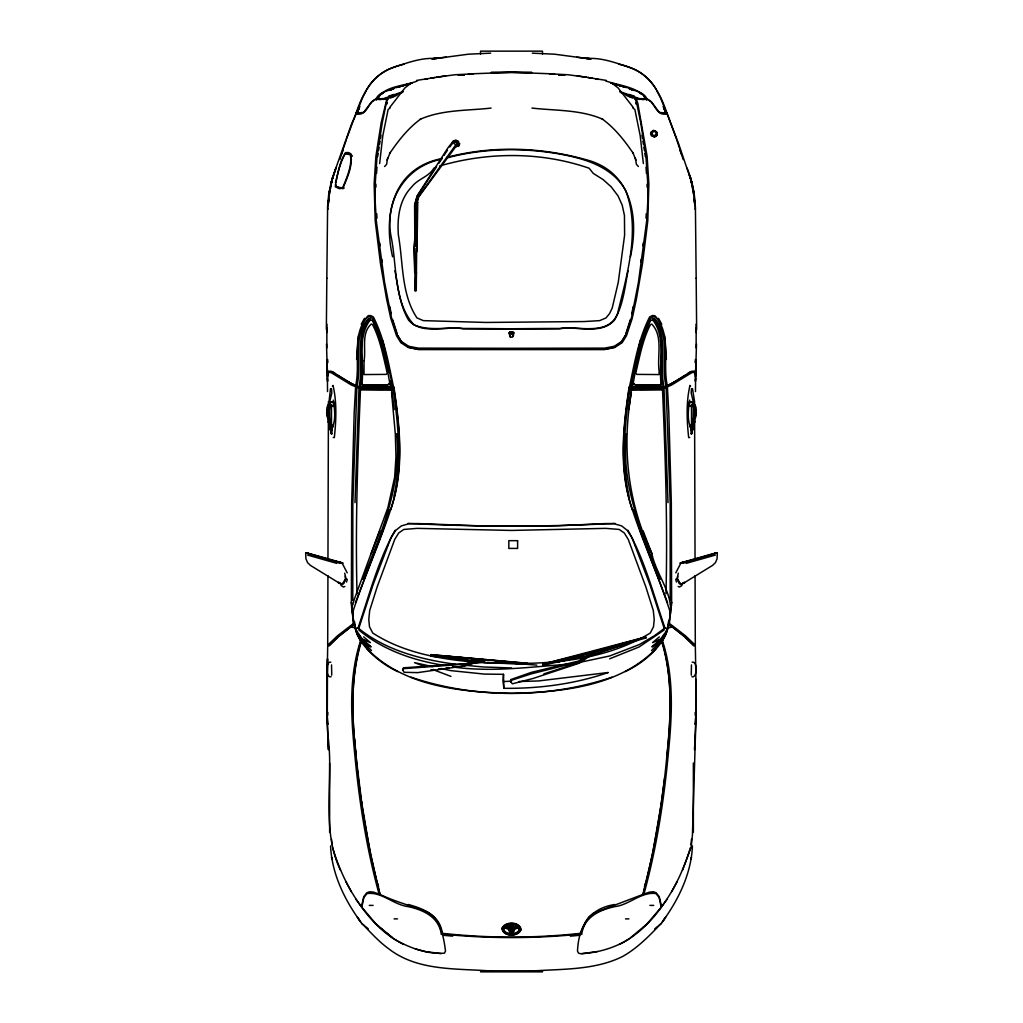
<?xml version="1.0" encoding="UTF-8"?>
<svg xmlns="http://www.w3.org/2000/svg" width="1023" height="1023" viewBox="0 0 1023 1023"><rect width="100%" height="100%" fill="white"/><g stroke="black" fill="none" stroke-linecap="round" stroke-linejoin="round"><path stroke-width="1.5" d="M326.35 329.444L326.836 278.09M327.935 575.757L327.692 645.181L337.462 635.846L353.51 623.493L352.897 610.808M327.961 558.622L328.383 421.77M417 251.632L417.729 202.183L416.63 202.273M691.075 430.568L691.088 428.241L689.873 426.501L693.185 421.233L693.364 407.704L691.996 405.006L688.594 406.195L689.323 402.308L694.566 401.643L692.494 388.625M691.51 406.157L691.522 423.202M694.617 421.77L695.039 558.622M356.285 113.783L351.759 123.489L332.935 176.327L328.754 193.871L327.629 205.597L326.823 278.358M416.361 272.284L415.734 289.381L415.415 288.46M597.266 951.569L581.051 953.781L578.545 953.167L577.496 951.045C578.622 926.608 589.082 908.501 614.785 904.498M650.513 320.557C640.603 341.324 636.613 364.393 632.521 386.911L631.843 387.052L662.06 386.796L662.52 389.686C665.41 457.69 667.712 525.796 665.973 593.851M696.152 332.552L696.177 328.012M416.067 248.32L415.837 263.921M328.038 724.271L327.296 722.941L328.421 749.693L326.759 709.003L327.513 658.838L327.258 722.097L326.964 709.924M670.206 600.463L670.18 502.817L666.114 387.333L671.497 385.096L692.034 372.513L694.719 372.513L695.614 375.096L695.474 391.566M696.152 347.948L696.139 324.125M631.434 389.993L662.52 389.686L661.497 389.354L662.546 386.847M415.811 216.173L417.09 203.935L416.259 290.558L414.89 290.903L415.632 276.466M689.349 175.048L691.727 182.375L678.441 143.297L667.188 113.745C655.884 116.993 655.385 102.274 647.035 98.975L646.51 99.743L645.193 98.911L644.439 96.264M647.048 187.094L647.099 184.114M696.484 344.009L695.512 376.554L696.024 359.661M357.027 593.851C355.288 525.784 357.59 457.69 360.48 389.686L361.017 382.027L362.513 385.108L382.065 385.402L387.397 385.185L389.405 383.894L390.198 380.799L391.182 386.745L393.599 387.295C399.929 427.767 403.983 470.618 390.479 510.119C379.085 544.888 363.497 578.136 352.5 613.058L353.076 616.92M626.408 433.739C620.795 485.017 641.753 533.009 660.206 579.414M691.458 664.899L691.279 674.055A3.542 0.87 -88.9 0 0 691.369 675.206M677.635 578.43L677.674 576.077M671.868 602.534L668.812 624.132L685.525 637.137L695.333 646.472L696.279 699.259L695.742 722.097L696.036 709.924M696.139 705.359L696.279 699.259L695.742 722.097M354.994 502.638L359.009 388.011L351.503 385.096L330.966 372.513L328.281 372.513L327.386 375.096L327.526 391.566M414.839 237.029L414.136 248.244L414.686 272.553M518.981 681.535L538.456 680.96L608.263 672.507C574.785 684.042 539.172 688.709 503.84 688.313L503.495 674.323L484.416 674.093L450.619 670.602L441.591 668.62M691.446 427.985L691.65 433.611L692.814 427.831M414.775 205.393L414.827 233.845M695.96 360.019L695.308 381.144M331.478 423.202L331.49 406.157M695.96 684.681L695.921 679.362L696.241 709.003L692.43 835.241L691.203 847.082L682.482 870.292M326.861 324.125L326.849 347.948M695.116 735.409L694.579 749.693L695.717 722.941L694.962 724.271M360.608 381.336C364.252 361.451 356.221 337.347 368.932 320.02M695.96 714.156L695.001 723.593M714.578 553.341L717.315 552.701L717.072 558.839L715.435 562.624L712.558 565.412L681.868 584.261L679.042 583.046L677.162 578.379L678.275 573.187M330.186 427.831L331.35 433.611L331.554 427.985M670.103 610.808L669.49 623.493L685.538 635.846L695.308 645.181L695.065 575.757M356.886 387.333L352.82 502.817L352.794 600.463M646.024 218.168L646.255 213.756M359.073 386.72C363.792 364.879 354.329 338.242 368.536 319.163L370.505 318.728L368.242 318.946C351.874 336.541 362.308 364.623 356.963 386.042L361.49 388.292L360.48 389.686L391.566 389.993M692.43 845.931C691.318 873.604 678.479 899.754 662.393 921.787L665.589 917.299L661.139 923.705L658.799 925.419M327.667 715.537L327.859 712.443M376.566 173.411L376.95 167.286M415.798 217.95L416.54 203.986M327.424 410.568L328.946 402.308L326.964 407.538L326.682 413.778L330.314 430.312M457.908 657.239L444.455 656.152L444.276 657.38L484.685 662.52L523.929 664.029L523.853 663.109L431.131 654.63L430.913 656.191L453.074 658.07M523.929 664.029L523.853 663.109M695.512 381.234L695.73 378.05M692.673 428.164L691.458 434.2L691.139 428.343C686.753 419.98 688.351 409.098 689.719 400.108M503.495 674.323L503.022 680.896L503.84 688.313M695.116 362.487L695.346 359.521M356.592 359.457L358.485 335.467M687.098 168.143C692.2 180.93 695.167 194.651 695.371 208.423L694.924 209.127M512.83 336.874L512.702 331.887L510.298 331.887L509.006 332.974L510.17 336.874L511.5 337.283L513.405 335.838L513.725 332.667L509.006 332.974M651.728 132.427L652.099 135.228L654.771 136.238L655.909 135.739L656.676 134.64L656.267 132.325L654.029 131.021L652.789 131.596M327.68 207.183L330.224 187.49M518.367 926.953L514.224 928.884L513.214 932.797L511.5 934.14C508.137 933.603 502.05 931.672 504.019 927.132M692.085 430.44L692.315 428.1M666.996 755.601C671.062 717.571 672.917 678.415 662.098 641.268L666.05 633.787L668.812 624.132L684.195 636.472M690.973 844.806L691.51 839.103M630.437 256.786C639.094 217.324 631.702 171.8 586.78 159.895C541.346 147.095 492.626 145.33 446.821 157.363M514.224 928.884L513.393 932.631L511.5 934.127L509.607 932.631L508.776 928.884L504.633 926.953M328.37 203.807L328.843 199.498M328.153 204.766L328.818 198.846M379.635 163.552L382.807 135.675L388.126 109.512L390.044 108.08M394.047 938.961C408.957 947.72 427.013 954.433 444.455 953.167L445.504 951.045C443.611 936.441 440.338 916.493 424.392 910.828C409.584 905.368 394.264 901.289 380.006 894.396L370.428 854.192L361.413 800.996M669.208 624.746L666.114 633.966L662.469 640.871L651.523 650.602L661.421 639.669L667.712 628.045L668.428 621.767M416.732 249.497L417.09 203.935M512.919 929.05L511.5 931.927L510.081 929.05M631.408 392.666C621.626 447.089 627.828 503.124 651.753 553.098C655.692 574.414 674.592 594.516 669.924 616.92M640.897 262.131L641.268 259.151M642.917 245.789L643.288 242.822M695.192 418.228L695.589 415.172M579.772 935.112L585.412 922.209L588.621 917.209L593.289 913.296L642.994 894.396C654.758 848.949 662.648 802.416 666.906 755.601C670.679 717.826 673.236 678.709 661.766 641.945L662.098 641.268L656.293 646.255M661.178 804.078L664.694 777.531M628.761 409.609L631.702 387.538L629.401 387.295C634.439 363.485 638.493 338.894 649.605 317.002L652.265 315.57L654.784 315.672C672.149 334.112 662.188 363.024 667.316 385.62L661.51 388.292M630.13 387.538C624.759 423.343 621.153 460.248 628.966 495.976M689.144 406.029L689.323 402.308M629.094 387.09C623.033 427.614 618.327 470.733 632.521 510.119C643.915 544.888 659.503 578.136 670.5 613.058M414.993 203.909L417.32 196.084L436.233 167.324M632.521 386.911L629.401 387.295C623.071 427.767 619.017 470.618 632.521 510.119M630.769 386.643L640.283 340.621M661.254 803.758L652.623 853.63L642.994 894.396L649.656 892.082L653.454 891.762L656.127 892.759L659.208 896.608L661.587 906.762L646.932 924.025L630.155 938.04M377.628 156.583L378.114 153.54M378.6 150.496L379.085 147.44M379.559 144.396L380.045 141.353M380.53 138.31L381.016 135.266M631.818 386.745L632.802 380.786L633.569 383.651L635.436 384.853L660.116 384.865L661.088 383.702C658.403 363.306 666.254 338.383 653.288 320.608L651.382 319.994L649.567 321.695L646.523 327.705L641.933 341.797M688.594 406.195L689.233 402.32L693.031 402.167M430.913 656.191L431.131 654.63M691.433 388.753L691.216 393.139L693.287 401.796M509.978 928.385L511.5 925.674L513.022 928.385L509.978 928.385L511.5 925.431L513.022 928.385M628.058 270.788C624.784 287.463 623.224 305.289 614.414 320.173C601 335.365 577.42 325.646 559.926 328.779C527.74 329.227 495.541 328.46 463.355 328.473C447.038 326.912 429.455 331.465 413.983 324.841C393.586 302.718 396.962 264.983 391.157 236.965C384.149 201.774 404.839 166.468 440.849 159.396M394.034 495.976C401.847 460.248 398.241 423.343 392.87 387.538L391.016 387.998M444.455 656.152L523.981 663.364M509.173 928.309L509.096 926.544L510.669 923.948L505.937 925.367L505.682 926.953L509.173 928.309L510.797 924.766L513.034 925.713L513.827 928.309L517.318 926.953L517.063 925.367L512.331 923.948L513.904 926.544L513.827 928.309M329.316 194.408L329.866 191.685M330.416 188.961L330.966 186.224M330.506 388.625L329.035 401.745M391.106 389.443L361.503 389.354L360.454 386.847M634.695 371.298L635.296 368.472M631.741 313.716L633.288 306.35M577.778 662.814L609.657 655.973L639.401 644.541L654.49 635.718L664.247 628.48L667.712 628.045L669.528 619.49M634.439 372.282C638.518 353.984 641.843 335.084 650.59 318.306L652.955 316.913L655.411 317.117L658.339 320.058L661.267 325.698M387.691 157.747L386.592 164.358L384.597 166.519M328.754 193.871L332.616 177.286L330.953 183.475M351.132 602.534L353.51 623.493L356.95 633.787L360.902 641.268C350.058 678.415 351.989 717.558 355.966 755.601C360.096 802.48 368.625 848.809 380.006 894.396L373.344 892.082L369.546 891.762L366.873 892.759L363.792 896.608L361.413 906.762L376.068 924.025L392.845 938.04L385.991 932.452M630.283 386.745L631.639 381.131M335.493 182.644C338.37 172.67 339.738 161.429 345.48 152.657L348.063 152.491L350.71 153.731C353.267 165.099 347.181 177.759 342.948 188.219L339.38 188.692L335.314 186.838C336.784 175.675 339.649 163.501 345.301 153.667L350.314 154.78C352.449 165.483 346.81 177.273 342.961 187.196L341.592 187.912L336.516 186.749L335.518 184.421M328.434 401.643L333.767 402.32L329.547 402.384L328.217 407.691L327.846 413.919L328.882 421.591L331.452 430.453M644.439 886.621L645.193 883.744M390.198 380.799L389.431 383.651L387.564 384.853L362.884 384.865L361.912 383.702C364.597 363.306 356.746 338.383 369.712 320.608L371.618 319.994L373.433 321.695L376.477 327.705L381.067 341.797M402.691 92.3L388.229 97.888L387.922 99.039L387.014 98.285L379.981 99.653L375.965 98.975C367.615 102.274 367.116 116.993 355.812 113.745L346.554 138.975M346.516 582.087L347.283 579.223M639.004 352.449L640.245 347.82M338.805 636.472L354.188 624.132L356.886 633.966L360.531 640.871C348.434 678.006 351.042 717.66 354.917 755.907C359.29 802.301 366.605 848.451 378.894 893.424L380.006 894.396M387.026 103.924L387.321 102.863M329.713 401.796L331.784 393.139L331.567 388.753M693.287 426.693L694.809 421.284M330.531 402.499L328.613 413.804L331.043 426.847M691.957 426.847L694.387 413.804L693.965 407.678L692.469 402.499L689.63 402.717M456.092 664.387C421.77 659.656 386.246 650.641 358.753 628.48L372.986 584.913L391.029 537.599L395.722 530.387L401.374 525.886L408.701 523.827L417.371 523.546L486.935 526.129L558.66 525.745L605.629 523.546L614.299 523.827L621.626 525.886L627.278 530.387L631.971 537.599L650.014 584.913L664.247 628.48M329.969 402.167L333.767 402.32L334.278 406.63L333.677 402.308M691.548 430.453L695.154 413.919L694.783 407.691L693.453 402.384L692.469 402.499M351.017 627.035L357.935 628.301C369.277 595.348 377.947 560.745 395.083 530.323M389.686 509.774L382.039 532.868L355.441 602.739M690.384 847.683C684.106 868.732 674.694 889.064 661.587 906.762L667.086 899.307M625.705 334.125L630.347 319.585M339.815 159.537L343.076 149.396M390.479 510.119C404.673 470.733 399.967 427.614 393.906 387.09M692.686 430.312L696.318 413.778L696.036 407.538L694.054 402.308L695.576 410.568M343.575 147.913L346.055 140.458M341.733 153.923L343.153 149.69M326.976 359.661L327.488 376.554L328.255 371.221L330.966 371.234L350.339 383.101L356.963 386.042M691.727 432.473L691.062 433.714M414.814 240.456L414.225 248.295L415.364 289.368M362.794 579.414C381.247 533.009 402.205 485.017 396.592 433.739M371.132 553.673L379.904 530.796M581.703 934.459C583.813 916.979 599.951 909.741 615.104 906.583C629.273 904.856 641.728 891.353 655.96 893.591L659.119 897.452L661.242 907.375C650.193 922.567 636.319 936.186 619.273 944.434M631.894 389.443L661.497 389.354L661.843 388.471L661.651 387.538L659.848 387.461L632.137 387.487M356.234 113.169L356.081 113.118C362.244 94.512 372.129 75.152 391.758 67.991C406.182 63.285 421.297 57.16 436.744 58.605M387.065 160.151L390.223 152.478L389.571 153.655C398.267 140.714 408.126 128.169 420.824 118.937L420.172 119.295C442.332 109.525 467.409 110.765 491.066 108.08M416.31 272.387L415.734 289.381M452.345 143.54L453.342 141.11L455.772 140.1L458.189 141.097L459.199 143.501L458.189 145.931L455.772 146.941M456.539 144.141L456.949 143.143L455.542 141.737L454.135 143.156L454.544 144.141M458.624 146.43L459.762 143.693M344.764 579.9L343.549 582.841L341.388 583.864M345.953 578.596L342.782 584.44L338.281 582.701M356.528 113.144L362.27 98.272L366.426 90.293M675.807 572.816L680.96 562.944M330.467 185.674L332.143 181.774M358.817 108.822L356.912 113.221L359.866 106.507M358.868 108.707L356.989 113.054L355.978 113.105M387.014 98.285L381.195 122.696L375.901 156.25L374.137 183.923L375.211 220.853L380.466 263.576L386.617 299.125L390.76 318.306L396.553 335.787L400.799 342.628L408.343 347.551L418.164 349.444L604.836 349.444L614.657 347.551L622.201 342.628L626.447 335.787L632.24 318.306L636.383 299.125L642.534 263.576L647.789 220.853L648.863 183.923L647.099 156.25L637.789 103.157L635.986 98.285L635.078 99.039L634.771 97.888L620.309 92.3M388.229 97.888L386.31 103.042L382.231 122.901L377.039 156.366L375.236 183.731L375.262 202.746L376.272 220.623L384.571 282.322L391.374 317.117L397.001 334.508L401.195 341.35L408.599 346.247L418.343 348.127L511.5 348.293L604.657 348.127L614.401 346.247L621.805 341.35L625.999 334.508L631.626 317.117L638.429 282.322L646.728 220.623L647.738 202.746L647.764 183.731L645.961 156.366L640.769 122.901L636.69 103.042L634.771 97.888M613.429 647.354L645.935 637.956L645.666 636.984L542.957 664.093L543.239 665.5L567.957 659.336M518.623 926.582L517.293 928.27L513.904 929.383M361.733 325.698L364.661 320.058L367.589 317.117L370.045 316.913L372.41 318.306C381.157 335.084 384.482 353.984 388.561 372.282M671.753 891.621L677.085 881.724M378.408 97.236L379.137 95.906M361.234 324.253L364.495 318.332M342.04 562.944L347.193 572.816M625.232 335.57L621.153 342.424L613.864 347.347L604.555 349.406L418.445 349.406L409.136 347.347L401.847 342.424L397.768 335.57M670.41 604.465L671.625 602.534L671.318 502.779L668.799 412.448L667.392 386.911L666.254 386.272L675.692 381.336M438.829 163.36L442.294 158.079M444.033 155.432L447.499 150.151M334.406 406.195L331.004 405.006L329.636 407.704L329.815 421.233L333.127 426.501L331.912 428.241L331.925 430.568M449.8 147.056L453.598 141.57M691.638 424.711L694.157 421.118M367.116 88.95C374.776 75.267 389.098 67.365 404.072 64.232M332.59 406.438L330.915 404.66L329.764 404.865M510.298 331.887L510.17 336.874M661.421 639.669L651.932 646.945L660.513 639.132L664.336 634.03M504.377 926.582C498.585 936.659 524.224 936.927 518.482 926.761M332.424 386.246L333.038 385.441C336.938 402.129 336.183 420.491 334.329 437.588L333.255 437.473M663.441 387.321L672.661 383.101L692.034 371.234L694.745 371.221L695.653 373.804M389.558 107.684L404.955 87.876L410.133 83.835M691.177 425.99L689.873 426.501M662.098 641.268C652.802 654.541 639.784 664.707 625.206 671.625M661.331 923.321C649.605 935.585 637.713 947.886 622.828 956.377C594.414 970.584 561.307 968.807 530.4 971.134M655.884 648.825C618.992 686.714 561.614 692.111 511.5 693.338C461.386 692.111 404.008 686.714 367.116 648.825M337.961 637.278L329.291 645.858M642.994 894.396L644.106 893.424C656.395 848.451 663.71 802.301 668.083 755.907C671.958 717.66 674.566 678.006 662.469 640.871M659.336 636.894L652.584 642.61L660.513 639.132M654.771 928.82L657.789 926.275M353.792 624.746L337.475 637.137L327.667 646.472L326.759 709.003M689.745 437.473L688.671 437.588C686.817 420.491 686.062 402.129 689.962 385.441L690.576 386.246M582.202 661.05C583.43 656.075 596.23 656.306 595.002 652.533L588.468 655.193L578.737 661.024L531.346 672.367L510.618 679.63L511.001 682.162M664.132 630.002L639.158 646.932L609.631 658.825M685.308 375.109L670.218 384.469M687.277 373.727L690.461 371.618L693.134 371.822M417.41 80.881C405.159 86.252 383.932 85.548 377.807 98.911L376.49 99.743L375.965 98.975M682.009 585.463L679.528 587.023L678.159 586.486M682.558 583.302L684.451 582.151M684.719 582.701L680.218 584.44L677.047 578.596M380.466 94.538L383.075 92.978M380.927 94.321L383.382 92.876M628.953 938.961C614.938 947.822 598.365 952.643 581.882 953.628M645.193 98.911L639.004 99.384L626.025 95.356M662.533 388.842L666.114 387.333M342.756 188.756L344.188 187.989M631.984 387.998L631.702 387.538M436.591 166.787L433.854 168.245C428.867 176.864 417.729 178.91 411.783 186.864C399.213 199.626 397.103 218.142 398.395 235.2C403.279 262.515 401.093 294.113 416.949 317.897L423.317 320.634L485.695 322.45L584.031 321.567L599.683 320.634L606.051 317.897L609.631 313.473L612.24 307.961L618.263 282.322L624.605 235.2L624.452 215.546L622.227 205.227L618.071 195.956L611.217 186.864L603.135 179.613L593.212 173.347L589.146 168.245C541.359 151.621 488.112 151.8 439.647 165.995M511.5 932.746L513.073 929.485L509.927 929.485L510.375 931.761L511.5 932.746L511.5 931.927M390.569 97.952L394.546 96.341M389.315 90.369L393.369 88.758M595.092 652.751L588.532 655.347L578.737 661.843L531.052 673.927L510.784 680.487L510.298 681.574L512.472 683.786L533.149 678.454L579.44 663.109L589.222 656.357L595.706 653.607L595.002 652.533M389.52 90.331L393.497 88.771M344.841 586.486L343.472 587.023L340.991 585.463M394.75 88.195C388.663 90.983 379.865 91.571 376.426 98.195L376.49 99.743L375.594 99.41L371.643 101.801L363.664 112.402L356.081 113.118M396.975 95.356L383.996 99.384L377.807 98.911M666.766 113.169L666.919 113.118C660.756 94.512 650.871 75.152 631.242 67.991C616.818 63.285 601.703 57.16 586.256 58.605M681.893 562.573L679.937 563.174L682.264 562.663M392.87 387.538L393.599 387.295C388.561 363.485 384.507 338.894 373.395 317.002L370.735 315.57L368.216 315.672C350.851 334.112 360.812 363.024 355.684 385.62L359.559 387.321L357.692 386.668M633.39 641.511L633.02 640.679L582.726 654.733L556.052 661.088L556.295 662.316L596.038 653.825L633.39 641.511L591.729 654.579M611.984 677.2C547.612 698.824 475.388 698.824 411.016 677.2M403.19 91.495L383.97 98.528L379.085 98.886L377.871 97.032M543.865 673.888L579.363 662.456M397.615 87.249L411.911 83.016M714.949 553.405L717.315 552.701M396.067 87.684L412.077 82.953M680.896 562.855L685.078 561.627M684.592 562.42L682.034 563.213L684.425 562.701M397.627 87.287L412.09 83.093M645.59 637.137L595.296 651.293L542.957 664.093M682.098 562.484L686.945 561.103M712.136 554.223L715.934 553.136M711.535 555.029L714.195 554.261M715.422 555.054L686.049 563.392M685.64 562.126L687.725 561.525M666.919 113.118L659.336 112.402L651.357 101.801L647.406 99.41L646.51 99.743L646.574 98.195C643.135 91.571 634.337 90.983 628.25 88.195M686.292 561.269L709.617 554.671M690.487 560.374L712.954 554.006M689.067 561.154L713.849 554.197M694.131 559.977L699.463 558.468M700.793 558.085L710 555.463M684.86 561.959L690.909 560.246M708.99 554.862L713.3 553.66M682.61 562.586L685.589 561.755M633.199 640.871L582.317 655.18L556.052 661.088M647.035 98.975L643.019 99.653L635.986 98.285M681.344 562.919L683.454 562.343M712.468 553.903L715.537 553.072M416.284 202.541L417.729 202.183M446.949 157.887C484.493 147.9 524.224 147.427 562.343 154.511C586.384 159.077 612.969 167.567 625.603 190.38C640.756 229.484 627.099 274.458 617.572 313.562C608.442 336.618 578.276 325.659 559.645 328.473C527.459 328.421 495.26 329.201 463.074 328.779C445.58 325.646 422 335.365 408.586 320.173C399.776 305.289 398.216 287.463 394.942 270.788M391.17 387.282L393.599 387.295M442.281 158.45C393.254 167.9 382.96 214.076 392.563 256.786M372.487 320.557C382.397 341.324 386.387 364.393 390.479 386.911L391.182 386.745M667.712 628.045L671.983 627.035M416.655 80.408L445.823 75.843M567.995 659.451L556.295 662.316M569.837 659.247L583.34 656.74M477.217 661.088L465.708 664.055L403.356 668.671L402.589 669.579L404.072 672.303L417.665 672.623L465.913 665.704C469.109 662.393 484.301 663.3 484.186 660.756L477.127 661.05L465.951 663.607L403.42 667.802L403.1 670.346M432 59.04L468.47 54.193L490.682 53.158M424.635 79.41L427.55 78.861M430.478 78.311L434.852 77.467M356.656 113.694L355.812 113.745L356.567 113.86M514.07 927.311L517.318 925.789C514.85 922.58 500.886 925.406 508.93 927.311M344.725 573.187L345.838 578.379L343.958 583.046L341.132 584.261L310.442 565.412L307.565 562.624L305.928 558.839L305.685 552.701L308.422 553.341M694.707 402.244L693.453 402.384M436.399 77.262L455.03 74.743L473.444 73.848M629.401 387.295L631.83 387.282M430.657 669.963L433.739 669.566M438.343 668.965L441.425 668.569M446.041 667.981L449.11 667.584M452.192 667.188C463.534 668.07 473.329 661.127 484.493 662.047L484.186 660.756M512.485 933.756C515.733 933.667 520.86 931.032 518.981 927.132M580.732 933.308C534.786 938.334 488.214 938.334 442.268 933.308C440.312 915.47 423.241 908.475 408.215 904.498M666.433 113.86L667.188 113.745L676.446 138.975M549.556 73.848L567.97 74.743L586.601 77.262M666.715 113.783L666.344 113.694M435.35 58.285L446.169 57.237M509.978 332.104L513.022 332.104L513.994 332.974M570.067 664.093C531.154 666.779 491.858 672.52 453.023 666.958M570.348 936.16L579.069 935.342M458.163 75.229L464.442 74.666M461.245 75.165L464.34 74.896M580.732 934.063C534.722 938.743 488.278 938.743 442.268 934.063L442.268 933.308M632.227 388.612L661.843 388.471M329.866 371.822L332.539 371.618L335.723 373.727M459.289 75.152L463.598 74.832M468.432 73.937L511.5 72.301L554.568 73.937M666.472 113.144L660.73 98.272L656.574 90.293M346.669 153.565L349.201 153.424M504.019 681.535L511.5 681.177M361.503 389.354L383.267 389.367M415.402 290.57L416.259 290.558M330.825 662.201C325.276 660.781 325.621 678.415 331.107 676.766M512.817 927.388L510.183 927.388M361.157 388.471L390.773 388.612M360.94 386.796L391.157 387.052L390.479 386.911M441.118 953.628L425.478 951.569L415.236 948.858M408.1 523.354C476.961 526.998 546.039 526.998 614.9 523.354M509.94 334.316L513.06 334.316M639.733 389.367L661.497 389.354M369.277 905.393L373.101 905.393M649.899 905.393L653.723 905.393M394.085 918.884L397.487 918.884M625.513 918.884L628.915 918.884M480.529 970.789L542.471 970.789L542.471 971.85L480.529 971.85M414.852 246.044L416.693 246.313L414.852 246.044L414.596 205.124L417.154 195.815L448.023 147.721L453.521 140.79L456.309 140.65L457.153 142.939L418.535 196.646L415.99 204.984L416.514 246.044M692.175 662.201C697.724 660.781 697.379 678.415 691.893 676.766M511.5 667.968L482.907 666.958L465.555 665.295M492.6 971.134C457.562 968.244 417.921 971.62 388.574 948.679C378.523 941.39 370.364 932.068 361.669 923.321M532.318 53.158L554.53 54.193L591 59.04M515.119 663.377L523.802 663.786M667.022 113.105L666.011 113.054L664.132 108.707M497.83 662.597L508.751 663.185M681.612 583.864L679.451 582.841L678.236 579.9M559.402 74.832L563.711 75.152M503.137 662.393L509.288 662.853M531.934 108.08C555.591 110.765 580.668 109.525 602.828 119.295L602.176 118.937C614.874 128.169 624.733 140.714 633.429 153.655L632.777 152.478L635.935 160.151M515.413 663.352L536.87 665.129M487.792 662.431L497.165 663.211M431.143 654.784L527.753 663.275M390.863 387.487L369.444 387.257L361.349 387.538L361.49 388.292M558.558 74.666L564.837 75.229M558.66 74.896L561.755 75.165M443.931 935.342L452.652 936.16M576.831 57.237L590.655 58.797L587.662 58.311M473.623 662.047C438.752 658.991 402.499 652.342 372.717 633.007L369.495 626.767L368.779 619.516L369.712 610.462L377.167 586.882L394.725 539.441L398.727 532.957L403.868 529.428L417.179 528.367L511.5 530.438L605.821 528.367L619.145 529.428L624.273 532.957L628.275 539.441L645.833 586.882L653.288 610.462L654.221 619.516L653.505 626.767L650.283 633.007C598.813 664.362 535.298 665.385 476.769 662.354M474.621 661.139L445.836 657.201M477.485 661.433L484.672 662.162M459.506 657.418L467.383 658.262M470.542 658.595L476.846 659.26M329.547 402.384L328.293 402.244M333.127 426.501L331.823 425.99M577.177 75.843L606.345 80.408M693.236 404.865L692.085 404.66L690.41 406.438M588.148 77.467L592.522 78.311M595.45 78.861L598.365 79.41M357.935 628.301L358.753 628.48M443.777 665.334C413.215 660.449 382.909 650.027 358.868 630.002M432.563 666.625L414.507 662.648L424.698 666.497M340.736 562.663L343.063 563.174L341.107 562.573M510.567 933.782L509.096 929.383L505.707 928.27L504.518 926.761M611.089 83.016L625.385 87.249M610.91 83.093L626.933 87.684M610.936 82.953L625.373 87.287M605.59 80.881C618.621 85.459 635.398 86.444 645.129 97.032L643.915 98.886L639.03 98.528L619.81 91.495M307.463 553.072L310.532 553.903M309.151 554.197L333.933 561.154M339.546 562.343L341.656 562.919M338.575 562.701L340.928 563.277L338.408 562.42M309.7 553.66L314.01 554.862M337.411 561.755L340.39 562.586M313.383 554.671L336.708 561.269M332.091 560.246L338.14 561.959M336.951 563.392L307.578 555.054M310.046 554.006L332.513 560.374M313 555.463L322.207 558.085M323.537 558.468L328.869 559.977M336.056 561.103L338.754 561.857M335.275 561.525L337.36 562.126M618.928 64.232C633.902 67.365 648.224 75.267 655.884 88.95M307.066 553.136L310.864 554.223M308.805 554.261L311.465 555.029M337.922 561.627L340.902 562.484M339.726 188.13L336.797 186.723M340.071 562.254L342.104 562.855M305.685 552.701L308.051 553.405M433.445 669.784L450.938 676.382M629.503 88.771L633.48 90.331M629.631 88.758L633.685 90.369M628.454 96.341L632.431 97.952M353.472 619.49L355.288 628.045L358.664 634.03L362.487 639.132L370.416 642.61L363.664 636.894M347.309 381.336L356.746 386.272L355.608 386.911L354.201 412.448L351.682 502.779L351.375 602.534L352.59 604.465M632.956 108.08L634.874 109.512L640.193 135.675L643.365 163.552M403.727 944.434C386.681 936.186 372.807 922.567 361.758 907.375L363.881 897.452L367.04 893.591C381.272 891.353 393.727 904.856 407.896 906.583C423.049 909.741 439.187 916.979 441.297 934.459M397.794 671.625C382.998 664.681 370.019 654.221 360.531 640.871M359.009 388.011L360.467 388.842M352.782 384.469L337.692 375.109M639.618 92.876L642.073 94.321M350.39 153.821L352.462 156.135M639.925 92.978L642.534 94.538M338.549 582.151L340.442 583.302M331.938 433.714L331.273 432.473M364.201 925.419L361.861 923.705L357.411 917.299L360.608 921.787C344.444 899.767 331.81 873.604 330.57 845.931M638.403 166.519L636.408 164.358L635.309 157.747M612.867 83.835L618.045 87.876L633.442 107.684M358.664 634.03L361.579 639.669L371.068 646.945L362.487 639.132M380.236 927.81L382.538 929.664M365.211 926.275L368.229 928.82M361.848 803.988C355.646 750.511 345.454 694.745 361.234 641.945L360.902 641.268L367.871 647.29M360.902 641.268L371.477 650.602L361.579 639.669M693.709 645.858L685.039 637.278M442.268 934.063L443.228 935.112M327.999 723.593L327.04 714.156M654.068 320.02C666.779 337.347 658.748 361.451 662.393 381.336M456.769 141.187L457.818 142.67L457.511 144.294L418.714 196.915L416.156 205.252L416.693 246.313M328.843 421.118L331.362 424.711M355.914 899.307L361.413 906.762C348.306 889.064 338.894 868.732 332.616 847.683M627.917 530.323C645.053 560.745 653.723 595.348 665.065 628.301M328.076 209.127L327.577 207.874M658.505 318.332L661.766 324.253M643.863 95.906L644.592 97.236M345.915 881.724L351.247 891.621M663.134 106.507L666.088 113.221L664.183 108.822M690.857 181.774L692.533 185.674M340.518 870.292C320.378 828.374 334.201 779.974 327.884 735.409M643.096 530.796L651.868 553.673M667.559 602.739L640.961 532.868L633.314 509.774M352.5 613.058L351.874 607.291L354.303 599.325L387.896 507.638L394.635 477.345L395.965 457.102L395.326 434.072L391.592 392.666M333.281 400.108C334.649 409.098 336.247 419.98 331.861 428.343L331.542 434.2L330.327 428.164M679.847 149.69L681.267 153.923M327.692 381.144L327.04 360.019M676.945 140.458L679.425 147.913M679.924 149.396L683.185 159.537M392.653 319.585L397.295 334.125M633.02 640.679L633.211 641.319M328.191 421.284L329.713 426.693M635.679 102.863L635.974 103.924M645.666 636.984L645.935 637.956M692.047 183.475L690.384 177.286L694.246 193.871M675.717 579.223L676.484 582.087M382.755 347.82L383.996 352.449M377.807 883.744L378.561 886.621M632.802 380.799L633.595 383.894L635.603 385.185L640.935 385.402L660.487 385.108L661.983 382.027L662.06 386.796M382.717 340.621L392.717 386.745M389.712 306.35L391.259 313.716M387.704 368.472L388.305 371.298M692.034 186.224L692.584 188.961M693.134 191.685L693.684 194.408M542.932 663.94L543.239 665.5M692.776 187.49L695.32 207.183M641.984 135.266L642.47 138.31M642.956 141.353L643.441 144.396M643.927 147.44L644.4 150.496M644.886 153.54L645.372 156.583M391.374 381.131L392.231 386.643M333.37 402.717L333.856 406.029M391.298 387.538L394.239 409.609M359.047 785.536L359.457 788.631M361.068 800.996L361.477 804.078M327.411 415.172L327.808 418.228M379.712 242.822L380.083 245.789M381.732 259.151L382.103 262.131M354.572 621.767L355.288 628.045M694.182 198.846L694.847 204.766M694.157 199.498L694.63 203.807M357.065 768.426L357.385 771.559M330.685 428.1L330.915 430.44M354.457 738.325L356.094 755.601M331.49 839.103L332.027 844.806M664.515 335.467L666.408 359.457M327.654 359.521L327.884 362.487M327.27 378.05L327.488 381.234M666.037 386.042C660.692 364.623 671.126 336.541 654.758 318.946L652.495 318.728L654.464 319.163C668.671 338.242 659.208 364.879 663.927 386.72M646.05 167.286L646.434 173.411M695.141 712.443L695.333 715.537M663.991 388.011L668.006 502.638M376.745 213.756L376.976 218.168M327.258 722.097L326.721 699.259L326.861 705.359M327.347 373.804L326.516 344.009M345.326 576.077L345.365 578.43M331.542 664.899L331.721 674.055A3.542 0.87 88.9 0 1 331.631 675.206M375.901 184.114L375.953 187.094M696.177 278.358L695.423 207.874M326.823 328.012L326.849 332.552M696.164 278.09L696.65 329.444M693.364 763.081L693.364 832.415M542.471 54.014L542.471 51.15L480.529 51.15L480.529 54.014M511.5 332.59L511.5 334.316M329.636 763.081L329.636 832.415M394.098 94.423A8.721 1.394 -19.3 0 1 389.162 95.868M391.413 95.625A9.233 1.483 -19.3 0 1 388.906 96.29M633.838 95.868A8.721 1.394 19.3 0 1 628.902 94.423M634.094 96.29A9.233 1.483 19.3 0 1 631.587 95.625M657.201 133.45L657.162 135.202L654.758 136.775L651.843 135.42L651.216 133.885L651.434 132.261L653.889 130.496L656.6 131.737L657.201 133.45M364.047 360.723L363.996 374.559L386.157 374.392L387.269 373.088C383.267 356.707 380.3 339.572 372.513 324.496L371.247 324.086C361.017 333.012 366.17 349.086 364.047 360.723M659.349 372.641L659.004 374.559L636.843 374.392L635.731 373.088C639.733 356.707 642.7 339.572 650.487 324.508L651.753 324.086C663.85 336.593 656.51 356.989 659.349 372.641M501.973 928.283C502.741 936.799 518.303 937.03 521.091 929.575C519.825 921.301 505.055 921.122 501.973 928.283M502.306 928.577C502.971 936.838 518.111 937.081 520.771 929.83C519.607 921.723 505.221 921.493 502.306 928.577M657.111 133.578L656.971 135.253L654.349 137.095L651.472 135.752L650.615 134L650.986 132.146L653.416 130.394L656.395 131.929L657.111 133.578M651.843 132.44L652.175 135.087L655.628 135.522L656.459 133.131L655.04 131.046L651.843 132.44M691.471 857.581L691.024 859.128L691.471 857.581M335.902 168.143L331.273 182.375L335.902 168.143M435.338 58.311L432.358 58.771L435.338 58.311M511.5 72.262L491.066 72.492L531.934 72.492L511.5 72.262M517.612 540.668L508.827 540.668L508.827 548.418L517.612 548.418L517.612 540.668M331.976 859.128L331.529 857.581L331.976 859.128"/></g></svg>
